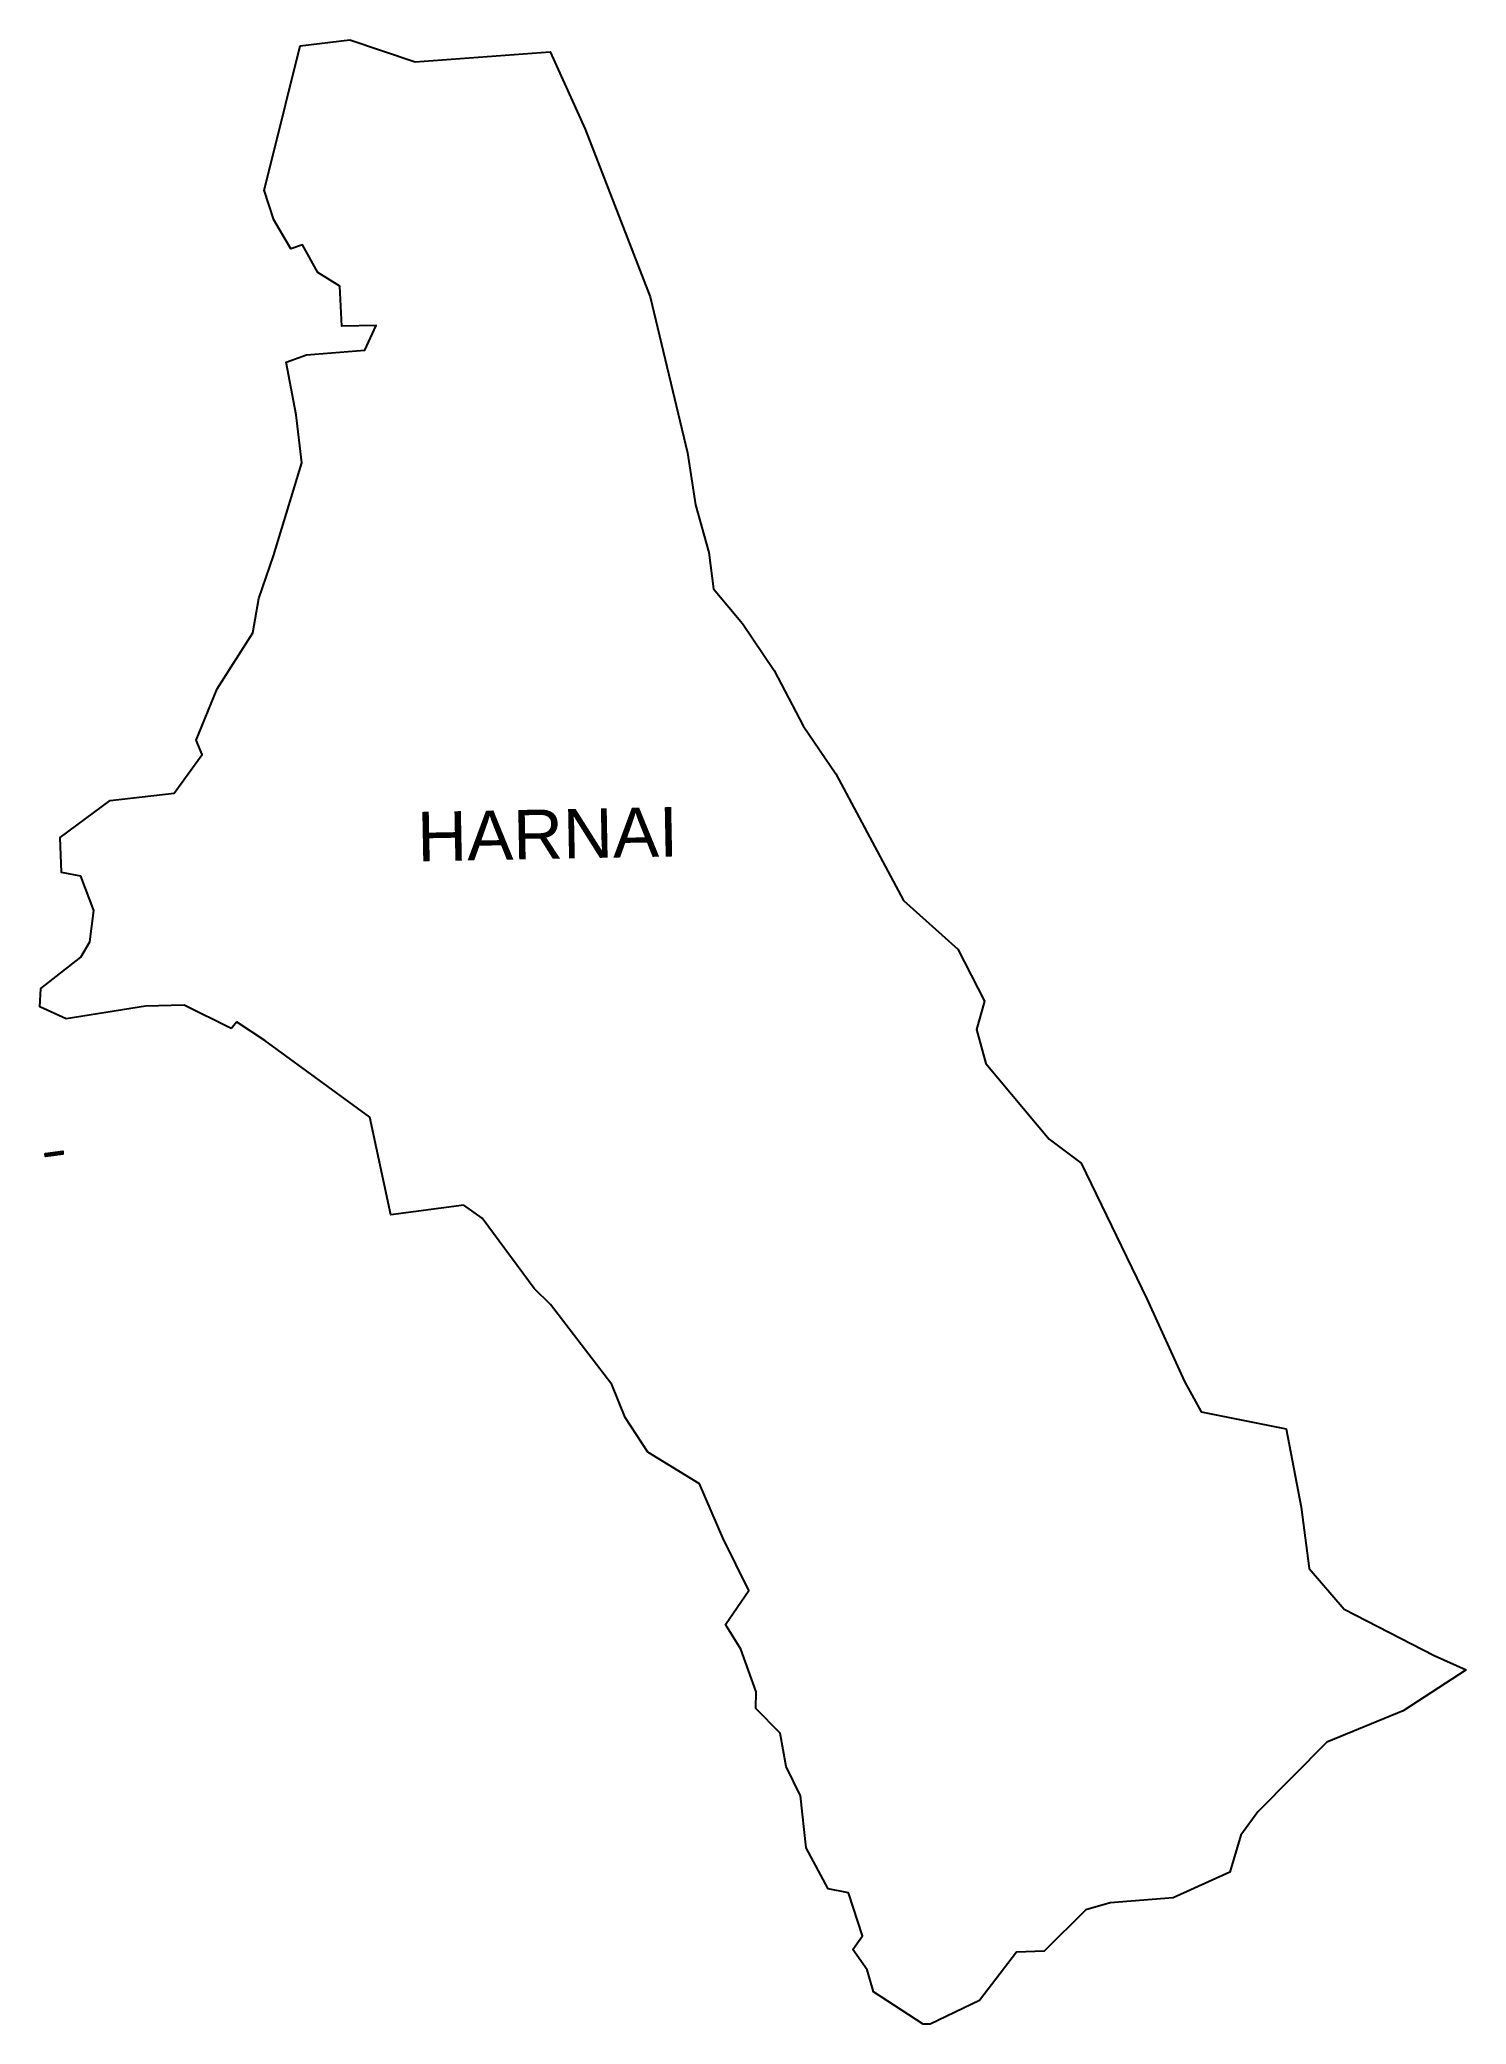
# Model space of a CAD drawing. Header units: metres. Extents: x 73 to 300643, y 17 to 1972555.
# Drawn here: x 297505 to 300643, y 1968189 to 1972555 of the extents above; entities outside this region: 1.
import ezdxf

# ---------------------------------------------------------------- set-up
doc = ezdxf.new("R2010")
doc.units = ezdxf.units.M
doc.header["$MEASUREMENT"] = 0
for name, color, linetype in [('JETTY', 51, 'Continuous'), ('JETTY HATCH', 210, 'Continuous'), ('village', 3, 'Continuous'), ('VILLAGE NAME', 250, 'Continuous')]:
    doc.layers.add(name, color=color, linetype=linetype)
doc.styles.get("Standard").update_dxf_attribs({"font": 'arial.ttf'})
picture_1 = doc.add_image_def('image1.ecw', size_in_pixel=(115815, 376923))

msp = doc.modelspace()

# ---------------------------------------------------------------- hatches: boundary and pattern name
at = {"layer": 'JETTY HATCH'}
h = msp.add_hatch(dxfattribs=at)
h.set_pattern_fill('ANSI37', color=256, scale=15)
h.paths.add_polyline_path([(297517.1, 1970104.5), (297517.9, 1970098.2), (297556.2, 1970103.2), (297555.6, 1970109.8)])

# ---------------------------------------------------------------- linework, layer by layer
at = {"layer": 'JETTY', "flags": 128}
msp.add_lwpolyline([(297517.1, 1970104.5), (297555.6, 1970109.8), (297556.2, 1970103.2), (297517.9, 1970098.2)], close=True, dxfattribs=at)
at = {"layer": 'village'}
msp.add_lwpolyline([(297926.4, 1970379.7), (297938.1, 1970393.9)], dxfattribs=at)
at = {"layer": 'village', "color": 3}
for points in [[(297926.4, 1970379.7, 0), (297822.6, 1970430.7, 0), (297737.4, 1970429, 0), (297563.1, 1970400.6, 0), (297505.1, 1970427.1, 0), (297507.2, 1970467.3, 0), (297595.3, 1970536.6, 0), (297615.5, 1970570.1, 0), (297623.8, 1970639, 0), (297595.6, 1970714.3, 0), (297552.7, 1970722.9, 0), (297550.3, 1970799.9, 0), (297659.7, 1970881.4, 0), (297800.9, 1970897.3, 0), (297862.2, 1970982.3, 0), (297849.4, 1971013.9, 0), (297895.6, 1971126.8, 0), (297973.8, 1971249.7, 0), (297986.8, 1971325.5, 0), (298019.5, 1971419.3, 0), (298081.8, 1971624, 0), (298069.1, 1971729.9, 0), (298047.4, 1971845.2, 0), (298091.5, 1971861.6, 0), (298220.1, 1971871.6, 0), (298245.1, 1971925.9, 0), (298169.9, 1971924.7, 0), (298165.5, 1972012.4, 0), (298117, 1972042.8, 0), (298082.9, 1972103.7, 0), (298057.6, 1972094.6, 0), (298020.2, 1972158.4, 0), (297998.5, 1972223.6, 0), (298014.1, 1972284.6, 0), (298077.7, 1972541.6, 0), (298187.3, 1972554.8, 0), (298331, 1972506.4, 0), (298627.5, 1972528.3, 0), (298704.4, 1972357.7, 0), (298847.3, 1971988.9, 0), (298929.5, 1971646.2, 0), (298947.4, 1971531.2, 0), (298976.4, 1971426.6, 0), (298987.3, 1971347.1, 0), (299050.5, 1971270.6, 0), (299120.3, 1971166.9, 0), (299184, 1971045.1, 0), (299255.7, 1970939.6, 0), (299405, 1970660.8, 0), (299524.5, 1970554, 0), (299583.3, 1970439.7, 0), (299565.2, 1970377, 0), (299585.7, 1970302.7, 0), (299725.5, 1970136.1, 0), (299795.4, 1970083, 0), (299940.2, 1969785.1, 0), (300023.1, 1969602.8, 0), (300059.5, 1969536.1, 0), (300246.1, 1969499.1, 0), (300279.1, 1969326.5, 0), (300297.2, 1969191.5, 0), (300373.8, 1969102.3, 0), (300572.2, 1968999.9, 0), (300642.6, 1968968.9, 0)], [(300642.6, 1968968.9, 0), (300503.9, 1968878.5, 0), (300335.6, 1968809.8, 0), (300184.4, 1968656.4, 0), (300146.8, 1968604.8, 0), (300122.9, 1968523.5, 0), (299997.8, 1968467.3, 0), (299859, 1968455.7, 0), (299805.9, 1968440.3, 0), (299713.9, 1968349.8, 0), (299653.5, 1968347.7, 0), (299572.2, 1968241.4, 0), (299463.3, 1968189.2, 0), (299447.8, 1968188.8, 0), (299339.2, 1968260, 0), (299325, 1968308.4, 0), (299293.3, 1968353.5, 0), (299315, 1968383.1, 0), (299284.2, 1968477.7, 0), (299239, 1968487.2, 0), (299190.4, 1968577.2, 0), (299178.6, 1968691.4, 0), (299146.5, 1968755.6, 0), (299133.8, 1968829.5, 0), (299080.4, 1968883.6, 0), (299080.9, 1968920.3, 0), (299047.2, 1969014.1, 0), (299013.4, 1969068.2, 0), (299065, 1969143.2, 0), (299007.4, 1969258.7, 0), (298955.8, 1969377.8, 0), (298842.5, 1969447.4, 0), (298792.9, 1969523.7, 0), (298763, 1969596, 0), (298628.2, 1969772.4, 0), (298592.3, 1969807.3, 0), (298478, 1969962, 0), (298438.2, 1969990.7, 0), (298277.3, 1969969.3, 0), (298230.9, 1970184.2, 0), (298000.4, 1970352.9, 0), (297938.1, 1970393.9, 0)]]:
    msp.add_polyline3d(points, dxfattribs=at)

# ---------------------------------------------------------------- texts
at = {"layer": 'VILLAGE NAME', "insert": (298334.1, 1970855.9), "char_height": 108.748, "attachment_point": 1, "rotation": 1.1028}
msp.add_mtext_dynamic_manual_height_columns('{\\fArial|b0|i0|c0|p34;HARNAI}', width=1571.314, gutter_width=543.7, heights=[0], dxfattribs=at)

# ---------------------------------------------------------------- pictures from other files: only their frames are drawn
image = msp.add_image(picture_1, insert=(73.3, 16.6), size_in_units=(0.0417, 0.136))
image.dxf.flags = 7

doc.saveas('drawing.dxf')
